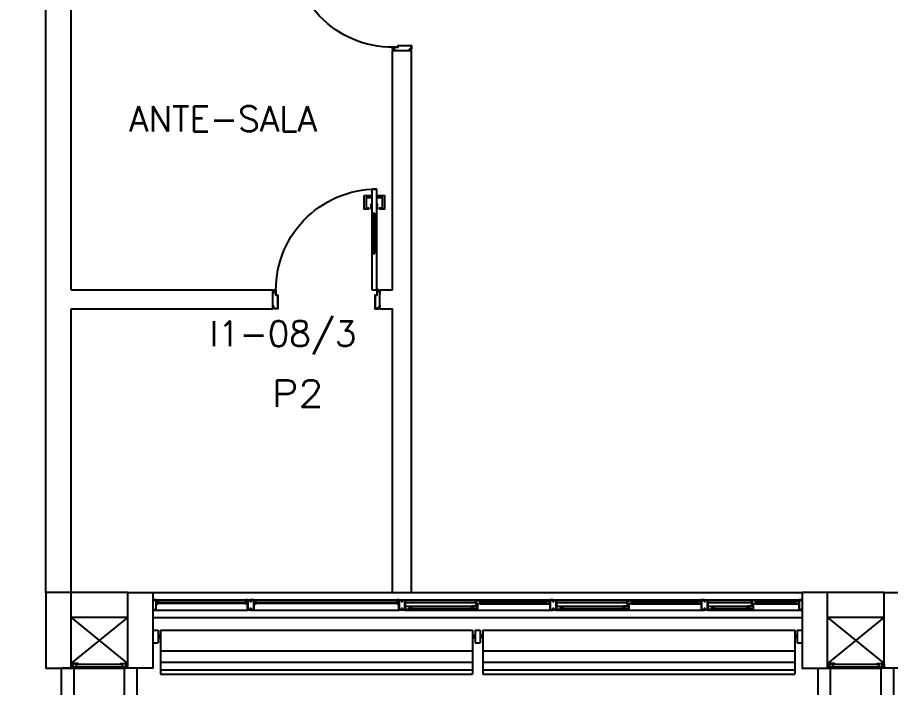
# Model space of a CAD drawing. Header units: millimetres. Extents: x 1887 to 2405, y 1100 to 1335.
# Drawn here: x 2021.33 to 2028.26, y 1254.84 to 1260.16 of the extents above; entities that cross this region are included whole.
import ezdxf

# ---------------------------------------------------------------- set-up
doc = ezdxf.new("R2010")
doc.units = ezdxf.units.MM
doc.linetypes.add('HIDDEN', pattern=[0.375, 0.25, -0.125])
for name, color, linetype in [('AR-ALV', 2, 'Continuous'), ('AR-BRISES', 1, 'Continuous'), ('AR-COB VISTA 02', 2, 'Continuous'), ('AR-COB-V1', 2, 'Continuous'), ('AR-COB-V2', 2, 'Continuous'), ('AR-COB-V3', 2, 'Continuous'), ('AR-COB-V4', 2, 'Continuous'), ('AR-ESQ', 1, 'Continuous'), ('AR-ESTC', 3, 'Continuous'), ('AR-PEITORIL', 1, 'Continuous'), ('AR-PISO', 1, 'Continuous'), ('AR-PORTA', 1, 'Continuous'), ('AR-PROJ', 1, 'HIDDEN'), ('AR-SHAFT', 1, 'Continuous'), ('AR-TXTCONG', 2, 'Continuous'), ('BR-LINHAS', 1, 'Continuous'), ('BR-MONTANTE', 242, 'Continuous'), ('BR-PAINEL', 1, 'Continuous'), ('BR-SUPORTE', 1, 'Continuous'), ('DT-ESQ-BAGUETE-C', 2, 'Continuous'), ('DT-ESQ-BAGUETE-V', 1, 'Continuous'), ('DT-ESQ-CHAPA DOBRADA-V', 1, 'Continuous'), ('DT-ESQ-MARCO-V', 1, 'Continuous'), ('DT-ESQ-PERFIL CADEIRA-C', 2, 'Continuous'), ('DT-ESQ-PERFIL CADEIRA-V', 1, 'Continuous'), ('DT-ESQ-PERFIL U SIMPLES-C', 2, 'Continuous'), ('DT-ESQ-PERFIL U-C', 2, 'Continuous'), ('DT-ESQ-PERFIL U-V', 1, 'Continuous'), ('DT-ESQ-VENEZIANA-C', 2, 'Continuous'), ('DT-ESQ-VENEZIANA-V', 2, 'Continuous'), ('DT-ESQ-VIDRO-C', 2, 'Continuous'), ('ENDEREÇO', 2, 'Continuous'), ('insercao', 4, 'Continuous'), ('maçaneta', 1, 'Continuous'), ('mov', 1, 'Continuous'), ('PM-PERFIL U-C', 2, 'Continuous'), ('PM-VIDRO', 1, 'Continuous'), ('pm1', 2, 'Continuous'), ('pm2', 2, 'Continuous'), ('TEXTO', 2, 'Continuous')]:
    doc.layers.add(name, color=color, linetype=linetype)
doc.styles.add('S16', font='simplex.shx', dxfattribs={"width": 1.1, "height": 0.16})
doc.styles.add('UNB-100', font='simplex.shx', dxfattribs={"height": 0.2})
doc.styles.add('UNB1-100', font='simplex.shx', dxfattribs={"height": 0.2})

# ---------------------------------------------------------------- blocks, each defined once
blk = doc.blocks.new('DT-GS-COBERTURA1')
at = {"layer": 'AR-COB VISTA 02', "color": 2}
for p, q in [((-109.1893, -4.1987), (-109.1893, -3.5596)), ((-108.9893, -4.1987), (-108.9893, -3.5596)), ((-108.7893, -4.1987), (-108.7893, -3.5596)), ((-108.5893, -4.1987), (-108.5893, -3.5596)), ((-108.3893, -4.1987), (-108.3893, -3.5596)), ((-108.1893, -4.1987), (-108.1893, -3.5596)), ((-107.9893, -4.1987), (-107.9893, -3.5596)), ((-107.7893, -4.1987), (-107.7893, -3.5596)), ((-107.5893, -4.1987), (-107.5893, -3.5596)), ((-107.3893, -4.1987), (-107.3893, -3.5596)), ((-107.1893, -4.1987), (-107.1893, -3.5596)), ((-106.9893, -4.1987), (-106.9893, -3.5596)), ((-106.7893, -4.1987), (-106.7893, -3.5596)), ((-106.5893, -4.1987), (-106.5893, -3.5596)), ((-106.3893, -4.1987), (-106.3893, -3.5596)), ((-106.1893, -4.1987), (-106.1893, -3.5596)), ((-106.1893, -4.1987), (-106.1893, -3.5596)), ((-105.9893, -4.1987), (-105.9893, -3.5596)), ((-105.7893, -4.1987), (-105.7893, -3.5596)), ((-105.5893, -4.1987), (-105.5893, -3.5596)), ((-105.3893, -4.1987), (-105.3893, -3.5596)), ((-105.1893, -4.1987), (-105.1893, -3.5596)), ((-104.9893, -4.1987), (-104.9893, -3.5596)), ((-104.7893, -4.1987), (-104.7893, -3.5596)), ((-104.5893, -4.1987), (-104.5893, -3.5596)), ((-104.3893, -4.1987), (-104.3893, -3.5596)), ((-104.1893, -4.1987), (-104.1893, -3.5596)), ((-103.9893, -4.1987), (-103.9893, -3.5596)), ((-103.7893, -4.1987), (-103.7893, -3.5596)), ((-103.5893, -4.1987), (-103.5893, -3.5596)), ((-103.3893, -4.1987), (-103.3893, -3.5596)), ((-103.1893, -4.1987), (-103.1893, -3.5596)), ((-102.9893, -4.1987), (-102.9893, -3.5596)), ((-102.7893, -4.1987), (-102.7893, -3.5596)), ((-102.5893, -4.1987), (-102.5893, -3.5596)), ((-102.3893, -4.1987), (-102.3893, -3.5596)), ((-102.1893, -4.1987), (-102.1893, -3.5596)), ((-109.1893, -6.7551), (-109.1893, -7.3942)), ((-108.9893, -6.7551), (-108.9893, -7.3942)), ((-108.7893, -6.7551), (-108.7893, -7.3942)), ((-108.5893, -6.7551), (-108.5893, -7.3942)), ((-108.3893, -6.7551), (-108.3893, -7.3942)), ((-108.1893, -6.7551), (-108.1893, -7.3942)), ((-107.9893, -6.7551), (-107.9893, -7.3942)), ((-107.7893, -6.7551), (-107.7893, -7.3942)), ((-107.5893, -6.7551), (-107.5893, -7.3942)), ((-107.3893, -6.7551), (-107.3893, -7.3942)), ((-107.1893, -6.7551), (-107.1893, -7.3942)), ((-106.9893, -6.7551), (-106.9893, -7.3942)), ((-106.7893, -6.7551), (-106.7893, -7.3942)), ((-106.5893, -6.7551), (-106.5893, -7.3942)), ((-106.3893, -6.7551), (-106.3893, -7.3942)), ((-106.1893, -6.7551), (-106.1893, -7.3942)), ((-106.1893, -6.7551), (-106.1893, -7.3942)), ((-105.9893, -6.7551), (-105.9893, -7.3942)), ((-105.7893, -6.7551), (-105.7893, -7.3942)), ((-105.5893, -6.7551), (-105.5893, -7.3942)), ((-105.3893, -6.7551), (-105.3893, -7.3942)), ((-105.1893, -6.7551), (-105.1893, -7.3942)), ((-104.9893, -6.7551), (-104.9893, -7.3942)), ((-104.7893, -6.7551), (-104.7893, -7.3942)), ((-104.5893, -6.7551), (-104.5893, -7.3942)), ((-104.3893, -6.7551), (-104.3893, -7.3942)), ((-104.1893, -6.7551), (-104.1893, -7.3942)), ((-103.9893, -6.7551), (-103.9893, -7.3942)), ((-103.7893, -6.7551), (-103.7893, -7.3942)), ((-103.5893, -6.7551), (-103.5893, -7.3942)), ((-103.3893, -6.7551), (-103.3893, -7.3942)), ((-103.1893, -6.7551), (-103.1893, -7.3942)), ((-102.9893, -6.7551), (-102.9893, -7.3942)), ((-102.7893, -6.7551), (-102.7893, -7.3942)), ((-102.5893, -6.7551), (-102.5893, -7.3942)), ((-102.3893, -6.7551), (-102.3893, -7.3942)), ((-102.1893, -6.7551), (-102.1893, -7.3942))]:
    blk.add_line(p, q, dxfattribs=at)
at = {"layer": 'AR-COB VISTA 02'}
for p, q in [((-106.1893, -4.1987), (-106.1893, -4.8378)), ((-106.1893, -6.7551), (-106.1893, -6.116))]:
    blk.add_line(p, q, dxfattribs=at)
at = {"layer": 'AR-COB-V1'}
for p, q in [((-109.425, -3.5596), (-102.125, -3.5596)), ((-109.425, -7.3942), (-102.125, -7.3942))]:
    blk.add_line(p, q, dxfattribs=at)
at = {"layer": 'AR-COB-V2'}
for p, q in [((-109.425, -7.3942), (-109.425, -3.5596)), ((-102.125, -7.3942), (-102.125, -3.5596))]:
    blk.add_line(p, q, dxfattribs=at)
at = {"layer": 'AR-COB-V3'}
for p, q in [((-109.1893, -4.1987), (-109.1893, -4.8378)), ((-108.9893, -4.1987), (-108.9893, -4.8378)), ((-108.7893, -4.1987), (-108.7893, -4.8378)), ((-108.5893, -4.1987), (-108.5893, -4.8378)), ((-108.3893, -4.1987), (-108.3893, -4.8378)), ((-108.1893, -4.1987), (-108.1893, -4.8378)), ((-107.9893, -4.1987), (-107.9893, -4.8378)), ((-107.7893, -4.1987), (-107.7893, -4.8378)), ((-107.5893, -4.1987), (-107.5893, -4.8378)), ((-107.3893, -4.1987), (-107.3893, -4.8378)), ((-107.1893, -4.1987), (-107.1893, -4.8378)), ((-106.9893, -4.1987), (-106.9893, -4.8378)), ((-106.7893, -4.1987), (-106.7893, -4.8378)), ((-106.5893, -4.1987), (-106.5893, -4.8378)), ((-106.3893, -4.1987), (-106.3893, -4.8378)), ((-106.1893, -4.1987), (-106.1893, -4.8378)), ((-105.9893, -4.1987), (-105.9893, -4.8378)), ((-105.7893, -4.1987), (-105.7893, -4.8378)), ((-105.5893, -4.1987), (-105.5893, -4.8378)), ((-105.3893, -4.1987), (-105.3893, -4.8378)), ((-105.1893, -4.1987), (-105.1893, -4.8378)), ((-104.9893, -4.1987), (-104.9893, -4.8378)), ((-104.7893, -4.1987), (-104.7893, -4.8378)), ((-104.5893, -4.1987), (-104.5893, -4.8378)), ((-104.3893, -4.1987), (-104.3893, -4.8378)), ((-104.1893, -4.1987), (-104.1893, -4.8378)), ((-103.9893, -4.1987), (-103.9893, -4.8378)), ((-103.7893, -4.1987), (-103.7893, -4.8378)), ((-103.5893, -4.1987), (-103.5893, -4.8378)), ((-103.3893, -4.1987), (-103.3893, -4.8378)), ((-103.1893, -4.1987), (-103.1893, -4.8378)), ((-102.9893, -4.1987), (-102.9893, -4.8378)), ((-102.7893, -4.1987), (-102.7893, -4.8378)), ((-102.5893, -4.1987), (-102.5893, -4.8378)), ((-102.3893, -4.1987), (-102.3893, -4.8378)), ((-102.1893, -4.1987), (-102.1893, -4.8378)), ((-109.1893, -6.7551), (-109.1893, -6.116)), ((-108.9893, -6.7551), (-108.9893, -6.116)), ((-108.7893, -6.7551), (-108.7893, -6.116)), ((-108.5893, -6.7551), (-108.5893, -6.116)), ((-108.3893, -6.7551), (-108.3893, -6.116)), ((-108.1893, -6.7551), (-108.1893, -6.116)), ((-107.9893, -6.7551), (-107.9893, -6.116)), ((-107.7893, -6.7551), (-107.7893, -6.116)), ((-107.5893, -6.7551), (-107.5893, -6.116)), ((-107.3893, -6.7551), (-107.3893, -6.116)), ((-107.1893, -6.7551), (-107.1893, -6.116)), ((-106.9893, -6.7551), (-106.9893, -6.116)), ((-106.7893, -6.7551), (-106.7893, -6.116)), ((-106.5893, -6.7551), (-106.5893, -6.116)), ((-106.3893, -6.7551), (-106.3893, -6.116)), ((-106.1893, -6.7551), (-106.1893, -6.116)), ((-105.9893, -6.7551), (-105.9893, -6.116)), ((-105.7893, -6.7551), (-105.7893, -6.116)), ((-105.5893, -6.7551), (-105.5893, -6.116)), ((-105.3893, -6.7551), (-105.3893, -6.116)), ((-105.1893, -6.7551), (-105.1893, -6.116)), ((-104.9893, -6.7551), (-104.9893, -6.116)), ((-104.7893, -6.7551), (-104.7893, -6.116)), ((-104.5893, -6.7551), (-104.5893, -6.116)), ((-104.3893, -6.7551), (-104.3893, -6.116)), ((-104.1893, -6.7551), (-104.1893, -6.116)), ((-103.9893, -6.7551), (-103.9893, -6.116)), ((-103.7893, -6.7551), (-103.7893, -6.116)), ((-103.5893, -6.7551), (-103.5893, -6.116)), ((-103.3893, -6.7551), (-103.3893, -6.116)), ((-103.1893, -6.7551), (-103.1893, -6.116)), ((-102.9893, -6.7551), (-102.9893, -6.116)), ((-102.7893, -6.7551), (-102.7893, -6.116)), ((-102.5893, -6.7551), (-102.5893, -6.116)), ((-102.3893, -6.7551), (-102.3893, -6.116)), ((-102.1893, -6.7551), (-102.1893, -6.116))]:
    blk.add_line(p, q, dxfattribs=at)
at = {"layer": 'AR-COB-V4'}
for p, q in [((-109.1893, -5.4769), (-109.1893, -4.8378)), ((-108.9893, -5.4769), (-108.9893, -4.8378)), ((-108.7893, -5.4769), (-108.7893, -4.8378)), ((-108.5893, -5.4769), (-108.5893, -4.8378)), ((-108.3893, -5.4769), (-108.3893, -4.8378)), ((-108.1893, -5.4769), (-108.1893, -4.8378)), ((-107.9893, -5.4769), (-107.9893, -4.8378)), ((-107.7893, -5.4769), (-107.7893, -4.8378)), ((-107.5893, -5.4769), (-107.5893, -4.8378)), ((-107.3893, -5.4769), (-107.3893, -4.8378)), ((-107.1893, -5.4769), (-107.1893, -4.8378)), ((-106.9893, -5.4769), (-106.9893, -4.8378)), ((-106.7893, -5.4769), (-106.7893, -4.8378)), ((-106.5893, -5.4769), (-106.5893, -4.8378)), ((-106.3893, -5.4769), (-106.3893, -4.8378)), ((-106.1893, -5.4769), (-106.1893, -4.8378)), ((-106.1893, -5.4769), (-106.1893, -4.8378)), ((-105.9893, -5.4769), (-105.9893, -4.8378)), ((-105.7893, -5.4769), (-105.7893, -4.8378)), ((-105.5893, -5.4769), (-105.5893, -4.8378)), ((-105.3893, -5.4769), (-105.3893, -4.8378)), ((-105.1893, -5.4769), (-105.1893, -4.8378)), ((-104.9893, -5.4769), (-104.9893, -4.8378)), ((-104.7893, -5.4769), (-104.7893, -4.8378)), ((-104.5893, -5.4769), (-104.5893, -4.8378)), ((-104.3893, -5.4769), (-104.3893, -4.8378)), ((-104.1893, -5.4769), (-104.1893, -4.8378)), ((-103.9893, -5.4769), (-103.9893, -4.8378)), ((-103.7893, -5.4769), (-103.7893, -4.8378)), ((-103.5893, -5.4769), (-103.5893, -4.8378)), ((-103.3893, -5.4769), (-103.3893, -4.8378)), ((-103.1893, -5.4769), (-103.1893, -4.8378)), ((-102.9893, -5.4769), (-102.9893, -4.8378)), ((-102.7893, -5.4769), (-102.7893, -4.8378)), ((-102.5893, -5.4769), (-102.5893, -4.8378)), ((-102.3893, -5.4769), (-102.3893, -4.8378)), ((-102.1893, -5.4769), (-102.1893, -4.8378)), ((-109.1893, -5.4769), (-109.1893, -6.116)), ((-108.9893, -5.4769), (-108.9893, -6.116)), ((-108.7893, -5.4769), (-108.7893, -6.116)), ((-108.5893, -5.4769), (-108.5893, -6.116)), ((-108.3893, -5.4769), (-108.3893, -6.116)), ((-108.1893, -5.4769), (-108.1893, -6.116)), ((-107.9893, -5.4769), (-107.9893, -6.116)), ((-107.7893, -5.4769), (-107.7893, -6.116)), ((-107.5893, -5.4769), (-107.5893, -6.116)), ((-107.3893, -5.4769), (-107.3893, -6.116)), ((-107.1893, -5.4769), (-107.1893, -6.116)), ((-106.9893, -5.4769), (-106.9893, -6.116)), ((-106.7893, -5.4769), (-106.7893, -6.116)), ((-106.5893, -5.4769), (-106.5893, -6.116)), ((-106.3893, -5.4769), (-106.3893, -6.116)), ((-106.1893, -5.4769), (-106.1893, -6.116)), ((-106.1893, -5.4769), (-106.1893, -6.116)), ((-105.9893, -5.4769), (-105.9893, -6.116)), ((-105.7893, -5.4769), (-105.7893, -6.116)), ((-105.5893, -5.4769), (-105.5893, -6.116)), ((-105.3893, -5.4769), (-105.3893, -6.116)), ((-105.1893, -5.4769), (-105.1893, -6.116)), ((-104.9893, -5.4769), (-104.9893, -6.116)), ((-104.7893, -5.4769), (-104.7893, -6.116)), ((-104.5893, -5.4769), (-104.5893, -6.116)), ((-104.3893, -5.4769), (-104.3893, -6.116)), ((-104.1893, -5.4769), (-104.1893, -6.116)), ((-103.9893, -5.4769), (-103.9893, -6.116)), ((-103.7893, -5.4769), (-103.7893, -6.116)), ((-103.5893, -5.4769), (-103.5893, -6.116)), ((-103.3893, -5.4769), (-103.3893, -6.116)), ((-103.1893, -5.4769), (-103.1893, -6.116)), ((-102.9893, -5.4769), (-102.9893, -6.116)), ((-102.7893, -5.4769), (-102.7893, -6.116)), ((-102.5893, -5.4769), (-102.5893, -6.116)), ((-102.3893, -5.4769), (-102.3893, -6.116)), ((-102.1893, -5.4769), (-102.1893, -6.116))]:
    blk.add_line(p, q, dxfattribs=at)
at = {"layer": 'AR-PISO', "linetype": 'Continuous'}
for p, q in [((-109.075, -3.3688), (-109.075, 0)), ((-108.475, 0), (-109.075, 0)), ((-108.975, -3.3688), (-108.975, 0)), ((-108.575, -3.3688), (-108.575, 0)), ((-108.475, -3.3688), (-108.475, 0)), ((-103.075, -3.3688), (-103.075, 0)), ((-102.975, -3.3688), (-102.975, 0)), ((-102.575, -3.3688), (-102.575, 0)), ((-102.475, -3.3688), (-102.475, 0)), ((-108.975, -0.2596), (-108.575, -0.2596)), ((-108.975, -0.3096), (-108.575, -0.3096)), ((-108.975, -0.3596), (-108.575, -0.3596)), ((-108.975, -0.4096), (-108.575, -0.4096)), ((-108.975, -0.4596), (-108.575, -0.4596)), ((-108.975, -0.5096), (-108.575, -0.5096)), ((-108.975, -0.5596), (-108.575, -0.5596)), ((-108.975, -0.6096), (-108.575, -0.6096)), ((-108.975, -0.6596), (-108.575, -0.6596)), ((-102.975, -0.6596), (-102.575, -0.6596)), ((-108.975, -0.7096), (-108.575, -0.7096)), ((-108.975, -0.7596), (-108.575, -0.7596)), ((-102.975, -0.7096), (-102.575, -0.7096)), ((-102.975, -0.7596), (-102.575, -0.7596)), ((-108.975, -0.8096), (-108.575, -0.8096)), ((-102.975, -0.8096), (-102.575, -0.8096)), ((-108.975, -0.8596), (-108.575, -0.8596)), ((-102.975, -0.8596), (-102.575, -0.8596)), ((-108.975, -0.9096), (-108.575, -0.9096)), ((-108.975, -0.9596), (-108.575, -0.9596)), ((-102.975, -0.9096), (-102.575, -0.9096)), ((-102.975, -0.9596), (-102.575, -0.9596)), ((-108.975, -1.0096), (-108.575, -1.0096)), ((-102.975, -1.0096), (-102.575, -1.0096)), ((-108.975, -1.0596), (-108.575, -1.0596)), ((-102.975, -1.0596), (-102.575, -1.0596)), ((-108.975, -1.1096), (-108.575, -1.1096)), ((-108.975, -1.1596), (-108.575, -1.1596)), ((-102.975, -1.1096), (-102.575, -1.1096)), ((-102.975, -1.1596), (-102.575, -1.1596)), ((-108.975, -1.2096), (-108.575, -1.2096)), ((-102.975, -1.2096), (-102.575, -1.2096)), ((-108.975, -1.2596), (-108.575, -1.2596)), ((-108.975, -1.3096), (-108.575, -1.3096)), ((-102.975, -1.2596), (-102.575, -1.2596)), ((-102.975, -1.3096), (-102.575, -1.3096)), ((-108.975, -1.3596), (-108.575, -1.3596)), ((-102.975, -1.3596), (-102.575, -1.3596)), ((-108.975, -1.4096), (-108.575, -1.4096)), ((-102.975, -1.4096), (-102.575, -1.4096)), ((-108.975, -1.4596), (-108.575, -1.4596)), ((-108.975, -1.5096), (-108.575, -1.5096)), ((-102.975, -1.4596), (-102.575, -1.4596)), ((-102.975, -1.5096), (-102.575, -1.5096)), ((-108.975, -1.5596), (-108.575, -1.5596)), ((-102.975, -1.5596), (-102.575, -1.5596)), ((-108.975, -1.6096), (-108.575, -1.6096)), ((-108.975, -1.6596), (-108.575, -1.6596)), ((-102.975, -1.6096), (-102.575, -1.6096)), ((-102.975, -1.6596), (-102.575, -1.6596)), ((-108.975, -1.7096), (-108.575, -1.7096)), ((-102.975, -1.7096), (-102.575, -1.7096)), ((-108.975, -1.7596), (-108.575, -1.7596)), ((-102.975, -1.7596), (-102.575, -1.7596)), ((-108.975, -1.8096), (-108.575, -1.8096)), ((-108.975, -1.8596), (-108.575, -1.8596)), ((-102.975, -1.8096), (-102.575, -1.8096)), ((-102.975, -1.8596), (-102.575, -1.8596)), ((-108.975, -1.9096), (-108.575, -1.9096)), ((-102.975, -1.9096), (-102.575, -1.9096)), ((-108.975, -1.9596), (-108.575, -1.9596)), ((-102.975, -1.9596), (-102.575, -1.9596)), ((-108.975, -2.0096), (-108.575, -2.0096)), ((-108.975, -2.0596), (-108.575, -2.0596)), ((-102.975, -2.0096), (-102.575, -2.0096)), ((-102.975, -2.0596), (-102.575, -2.0596)), ((-108.975, -2.1096), (-108.575, -2.1096)), ((-102.975, -2.1096), (-102.575, -2.1096)), ((-108.975, -2.1596), (-108.575, -2.1596)), ((-108.975, -2.2096), (-108.575, -2.2096)), ((-102.975, -2.1596), (-102.575, -2.1596)), ((-102.975, -2.2096), (-102.575, -2.2096)), ((-108.975, -2.2596), (-108.575, -2.2596)), ((-102.975, -2.2596), (-102.575, -2.2596)), ((-108.975, -2.3096), (-108.575, -2.3096)), ((-102.975, -2.3096), (-102.575, -2.3096)), ((-108.975, -2.3596), (-108.575, -2.3596)), ((-108.975, -2.4096), (-108.575, -2.4096)), ((-102.975, -2.3596), (-102.575, -2.3596)), ((-102.975, -2.4096), (-102.575, -2.4096)), ((-108.975, -2.4596), (-108.575, -2.4596)), ((-102.975, -2.4596), (-102.575, -2.4596)), ((-108.975, -2.5096), (-108.575, -2.5096)), ((-108.975, -2.5596), (-108.575, -2.5596)), ((-102.975, -2.5096), (-102.575, -2.5096)), ((-102.975, -2.5596), (-102.575, -2.5596)), ((-108.975, -2.6096), (-108.575, -2.6096)), ((-102.975, -2.6096), (-102.575, -2.6096)), ((-108.975, -2.6596), (-108.575, -2.6596)), ((-108.975, -2.6596), (-108.575, -2.6596)), ((-102.975, -2.6596), (-102.575, -2.6596)), ((-102.975, -2.6596), (-102.575, -2.6596)), ((-108.975, -2.7096), (-108.575, -2.7096)), ((-108.975, -2.7096), (-108.575, -2.7096)), ((-108.975, -2.7596), (-108.575, -2.7596)), ((-102.975, -2.7096), (-102.575, -2.7096)), ((-102.975, -2.7096), (-102.575, -2.7096)), ((-102.975, -2.7596), (-102.575, -2.7596)), ((-108.975, -2.8096), (-108.575, -2.8096)), ((-102.975, -2.8096), (-102.575, -2.8096)), ((-108.975, -2.8596), (-108.575, -2.8596)), ((-102.975, -2.8596), (-102.575, -2.8596)), ((-108.975, -2.9096), (-108.575, -2.9096)), ((-108.975, -2.9596), (-108.575, -2.9596)), ((-102.975, -2.9096), (-102.575, -2.9096)), ((-102.975, -2.9596), (-102.575, -2.9596)), ((-108.975, -3.0096), (-108.575, -3.0096)), ((-102.975, -3.0096), (-102.575, -3.0096)), ((-108.975, -3.0596), (-108.575, -3.0596)), ((-108.975, -3.1096), (-108.575, -3.1096)), ((-102.975, -3.0596), (-102.575, -3.0596)), ((-102.975, -3.1096), (-102.575, -3.1096)), ((-108.975, -3.1596), (-108.575, -3.1596)), ((-102.975, -3.1596), (-102.575, -3.1596)), ((-108.975, -3.2096), (-108.575, -3.2096)), ((-102.975, -3.2096), (-102.575, -3.2096)), ((-108.975, -3.2596), (-108.575, -3.2596)), ((-108.975, -3.3096), (-108.575, -3.3096)), ((-102.975, -3.2596), (-102.575, -3.2596)), ((-102.975, -3.3096), (-102.575, -3.3096)), ((-108.975, -3.3596), (-108.575, -3.3596)), ((-102.975, -3.3596), (-102.575, -3.3596))]:
    blk.add_line(p, q, dxfattribs=at)
at = {"layer": 'AR-PROJ'}
for p, q in [((-109.075, -3.3688), (-109.075, -3.5596)), ((-108.975, -3.3688), (-108.975, -3.5596)), ((-108.575, -3.3688), (-108.575, -3.5596)), ((-108.475, -3.3688), (-108.475, -3.5596)), ((-103.075, -3.3688), (-103.075, -3.5596)), ((-102.975, -3.3688), (-102.975, -3.5596)), ((-102.575, -3.3688), (-102.575, -3.5596)), ((-102.475, -3.3688), (-102.475, -3.5596))]:
    blk.add_line(p, q, dxfattribs=at)
blk = doc.blocks.new('EF14-P')
at = {"layer": 'DT-ESQ-BAGUETE-C', "ltscale": 0.1}
for points in [[(0.039, -0.075), (0.0255, -0.075), (0.0255, -0.0735), (0.039, -0.0735), (0.039, -0.0615), (0.0255, -0.0615), (0.0255, -0.06), (0.039, -0.06, -0.414214), (0.0405, -0.0615), (0.0405, -0.0735, -0.414214)], [(0.736, -0.075), (0.7495, -0.075), (0.7495, -0.0735), (0.736, -0.0735), (0.736, -0.0615), (0.7495, -0.0615), (0.7495, -0.06), (0.736, -0.06, 0.414214), (0.7345, -0.0615), (0.7345, -0.0735, 0.414214)], [(0.814, -0.075), (0.8005, -0.075), (0.8005, -0.0735), (0.814, -0.0735), (0.814, -0.0615), (0.8005, -0.0615), (0.8005, -0.06), (0.814, -0.06, -0.414214), (0.8155, -0.0615), (0.8155, -0.0735, -0.414214)], [(1.936, -0.075), (1.9495, -0.075), (1.9495, -0.0735), (1.936, -0.0735), (1.936, -0.0615), (1.9495, -0.0615), (1.9495, -0.06), (1.936, -0.06, 0.414214), (1.9345, -0.0615), (1.9345, -0.0735, 0.414214)], [(2.61, -0.08), (2.5965, -0.08), (2.5965, -0.0785), (2.6095, -0.0785, 0.414214), (2.61, -0.078), (2.61, -0.067, 0.414214), (2.6095, -0.0665), (2.5965, -0.0665), (2.5965, -0.065), (2.61, -0.065, -0.414214), (2.6115, -0.0665), (2.6115, -0.0785, -0.414214)], [(3.1015, -0.08), (3.115, -0.08), (3.115, -0.0785), (3.102, -0.0785, -0.414214), (3.1015, -0.078), (3.1015, -0.067, -0.414214), (3.102, -0.0665), (3.115, -0.0665), (3.115, -0.065), (3.1015, -0.065, 0.414214), (3.1, -0.0665), (3.1, -0.0785, 0.414214)], [(3.81, -0.08), (3.7965, -0.08), (3.7965, -0.0785), (3.8095, -0.0785, 0.414214), (3.81, -0.078), (3.81, -0.067, 0.414214), (3.8095, -0.0665), (3.7965, -0.0665), (3.7965, -0.065), (3.81, -0.065, -0.414214), (3.8115, -0.0665), (3.8115, -0.0785, -0.414214)], [(4.3015, -0.08), (4.315, -0.08), (4.315, -0.0785), (4.302, -0.0785, -0.414214), (4.3015, -0.078), (4.3015, -0.067, -0.414214), (4.302, -0.0665), (4.315, -0.0665), (4.315, -0.065), (4.3015, -0.065, 0.414214), (4.3, -0.0665), (4.3, -0.0785, 0.414214)], [(4.7975, -0.08), (4.784, -0.08), (4.784, -0.0785), (4.797, -0.0785, 0.414214), (4.7975, -0.078), (4.7975, -0.067, 0.414214), (4.797, -0.0665), (4.784, -0.0665), (4.784, -0.065), (4.7975, -0.065, -0.414214), (4.799, -0.0665), (4.799, -0.0785, -0.414214)], [(5.0765, -0.08), (5.09, -0.08), (5.09, -0.0785), (5.077, -0.0785, -0.414214), (5.0765, -0.078), (5.0765, -0.067, -0.414214), (5.077, -0.0665), (5.09, -0.0665), (5.09, -0.065), (5.0765, -0.065, 0.414214), (5.075, -0.0665), (5.075, -0.0785, 0.414214)], [(2.0485, -0.125), (2.035, -0.125), (2.035, -0.1235), (2.048, -0.1235, 0.414214), (2.0485, -0.123), (2.0485, -0.112, 0.414214), (2.048, -0.1115), (2.035, -0.1115), (2.035, -0.11), (2.0485, -0.11, -0.414214), (2.05, -0.1115), (2.05, -0.1235, -0.414214)], [(2.5265, -0.125), (2.54, -0.125), (2.54, -0.1235), (2.527, -0.1235, -0.414214), (2.5265, -0.123), (2.5265, -0.112, -0.414214), (2.527, -0.1115), (2.54, -0.1115), (2.54, -0.11), (2.5265, -0.11, 0.414214), (2.525, -0.1115), (2.525, -0.1235, 0.414214)], [(3.2485, -0.125), (3.235, -0.125), (3.235, -0.1235), (3.248, -0.1235, 0.414214), (3.2485, -0.123), (3.2485, -0.112, 0.414214), (3.248, -0.1115), (3.235, -0.1115), (3.235, -0.11), (3.2485, -0.11, -0.414214), (3.25, -0.1115), (3.25, -0.1235, -0.414214)], [(3.7265, -0.125), (3.74, -0.125), (3.74, -0.1235), (3.727, -0.1235, -0.414214), (3.7265, -0.123), (3.7265, -0.112, -0.414214), (3.727, -0.1115), (3.74, -0.1115), (3.74, -0.11), (3.7265, -0.11, 0.414214), (3.725, -0.1115), (3.725, -0.1235, 0.414214)], [(4.4485, -0.125), (4.435, -0.125), (4.435, -0.1235), (4.448, -0.1235, 0.414214), (4.4485, -0.123), (4.4485, -0.112, 0.414214), (4.448, -0.1115), (4.435, -0.1115), (4.435, -0.11), (4.4485, -0.11, -0.414214), (4.45, -0.1115), (4.45, -0.1235, -0.414214)], [(4.714, -0.125), (4.7275, -0.125), (4.7275, -0.1235), (4.7145, -0.1235, -0.414214), (4.714, -0.123), (4.714, -0.112, -0.414214), (4.7145, -0.1115), (4.7275, -0.1115), (4.7275, -0.11), (4.714, -0.11, 0.414214), (4.7125, -0.1115), (4.7125, -0.1235, 0.414214)]]:
    blk.add_lwpolyline(points, format="xyb", close=True, dxfattribs=at)
at = {"layer": 'DT-ESQ-BAGUETE-V', "ltscale": 0.1}
for p, q in [((2.61, -0.065), (3.1015, -0.065)), ((3.81, -0.065), (4.3015, -0.065)), ((4.7975, -0.065), (5.0765, -0.065)), ((2.0485, -0.11), (2.5265, -0.11)), ((3.2485, -0.11), (3.7265, -0.11)), ((4.4485, -0.11), (4.714, -0.11))]:
    blk.add_line(p, q, dxfattribs=at)
at = {"layer": 'DT-ESQ-CHAPA DOBRADA-V', "ltscale": 0.1}
for p, q in [((2, -0.077), (2.5615, -0.077)), ((2, -0.08), (2.5615, -0.08)), ((3.2, -0.077), (3.7615, -0.077)), ((3.2, -0.08), (3.7615, -0.08)), ((4.4, -0.077), (4.749, -0.077)), ((4.4, -0.08), (4.749, -0.08))]:
    blk.add_line(p, q, dxfattribs=at)
at = {"layer": 'DT-ESQ-MARCO-V', "ltscale": 0.1}
for p, q in [((0.0235, -0.06), (0.7515, -0.06)), ((0.7985, -0.06), (1.9515, -0.06)), ((0.0235, -0.14), (0.7515, -0.14)), ((0.7985, -0.14), (1.9515, -0.14))]:
    blk.add_line(p, q, dxfattribs=at)
at = {"layer": 'DT-ESQ-PERFIL CADEIRA-C', "ltscale": 0.1}
for p, q in [((2, -0.1335), (2.0485, -0.1335)), ((2.573, -0.1335), (2.5265, -0.1335)), ((2.5635, -0.0885), (2.61, -0.0885)), ((3.15, -0.0885), (3.1015, -0.0885)), ((3.2, -0.1335), (3.2485, -0.1335)), ((3.773, -0.1335), (3.7265, -0.1335)), ((3.7635, -0.0885), (3.81, -0.0885)), ((4.35, -0.0885), (4.3015, -0.0885)), ((4.4, -0.1335), (4.4485, -0.1335)), ((4.7605, -0.1335), (4.714, -0.1335)), ((4.751, -0.0885), (4.7975, -0.0885)), ((5.125, -0.0885), (5.0765, -0.0885))]:
    blk.add_line(p, q, dxfattribs=at)
for points in [[(2.61, -0.087, -1), (2.61, -0.09), (2.5635, -0.09, -0.414214), (2.5615, -0.088), (2.5615, -0.067, -0.414214), (2.5635, -0.065), (2.595, -0.065, -0.414214), (2.5965, -0.0665), (2.5965, -0.087)], [(2.5965, -0.0885, -0.198913), (2.5954, -0.0881, -0.198913), (2.595, -0.087), (2.595, -0.067, 0.414214), (2.5945, -0.0665), (2.5635, -0.0665, 0.414214), (2.563, -0.067), (2.563, -0.088, 0.414214), (2.5635, -0.0885)], [(3.1015, -0.09), (3.15, -0.09), (3.15, -0.0885), (3.115, -0.0885, 0.198912), (3.1161, -0.0881, 0.198913), (3.1165, -0.087), (3.1165, -0.067, -0.414214), (3.117, -0.0665), (3.15, -0.0665), (3.15, -0.065), (3.1165, -0.065, 0.414214), (3.115, -0.0665), (3.115, -0.0785), (3.115, -0.08), (3.115, -0.087), (3.1015, -0.087, 1)], [(3.81, -0.087, -1), (3.81, -0.09), (3.7635, -0.09, -0.414214), (3.7615, -0.088), (3.7615, -0.067, -0.414214), (3.7635, -0.065), (3.795, -0.065, -0.414214), (3.7965, -0.0665), (3.7965, -0.087)], [(3.7965, -0.0885, -0.198913), (3.7954, -0.0881, -0.198913), (3.795, -0.087), (3.795, -0.067, 0.414214), (3.7945, -0.0665), (3.7635, -0.0665, 0.414214), (3.763, -0.067), (3.763, -0.088, 0.414214), (3.7635, -0.0885)], [(4.3015, -0.09), (4.35, -0.09), (4.35, -0.0885), (4.315, -0.0885, 0.198912), (4.3161, -0.0881, 0.198913), (4.3165, -0.087), (4.3165, -0.067, -0.414214), (4.317, -0.0665), (4.35, -0.0665), (4.35, -0.065), (4.3165, -0.065, 0.414214), (4.315, -0.0665), (4.315, -0.0785), (4.315, -0.08), (4.315, -0.087), (4.3015, -0.087, 1)], [(4.7975, -0.087, -1), (4.7975, -0.09), (4.751, -0.09, -0.414214), (4.749, -0.088), (4.749, -0.067, -0.414214), (4.751, -0.065), (4.7825, -0.065, -0.414214), (4.784, -0.0665), (4.784, -0.087)], [(4.784, -0.0885, -0.198913), (4.7829, -0.0881, -0.198913), (4.7825, -0.087), (4.7825, -0.067, 0.414214), (4.782, -0.0665), (4.751, -0.0665, 0.414214), (4.7505, -0.067), (4.7505, -0.088, 0.414214), (4.751, -0.0885)], [(5.0765, -0.09), (5.125, -0.09), (5.125, -0.0885), (5.09, -0.0885, 0.198912), (5.0911, -0.0881, 0.198913), (5.0915, -0.087), (5.0915, -0.067, -0.414214), (5.092, -0.0665), (5.125, -0.0665), (5.125, -0.065), (5.0915, -0.065, 0.414214), (5.09, -0.0665), (5.09, -0.0785), (5.09, -0.08), (5.09, -0.087), (5.0765, -0.087, 1)], [(2.0485, -0.135), (2, -0.135), (2, -0.1335), (2.035, -0.1335, -0.198912), (2.0339, -0.1331, -0.198913), (2.0335, -0.132), (2.0335, -0.112, 0.414214), (2.033, -0.1115), (2, -0.1115), (2, -0.11), (2.0335, -0.11, -0.414214), (2.035, -0.1115), (2.035, -0.1235), (2.035, -0.125), (2.035, -0.132), (2.0485, -0.132, -1)], [(2.5265, -0.132, 1), (2.5265, -0.135), (2.573, -0.135, 0.414214), (2.575, -0.133), (2.575, -0.112, 0.414214), (2.573, -0.11), (2.5415, -0.11, 0.414214), (2.54, -0.1115), (2.54, -0.132)], [(2.54, -0.1335, 0.198913), (2.5411, -0.1331, 0.198913), (2.5415, -0.132), (2.5415, -0.112, -0.414214), (2.542, -0.1115), (2.573, -0.1115, -0.414214), (2.5735, -0.112), (2.5735, -0.133, -0.414214), (2.573, -0.1335)], [(3.2485, -0.135), (3.2, -0.135), (3.2, -0.1335), (3.235, -0.1335, -0.198912), (3.2339, -0.1331, -0.198913), (3.2335, -0.132), (3.2335, -0.112, 0.414214), (3.233, -0.1115), (3.2, -0.1115), (3.2, -0.11), (3.2335, -0.11, -0.414214), (3.235, -0.1115), (3.235, -0.1235), (3.235, -0.125), (3.235, -0.132), (3.2485, -0.132, -1)], [(3.7265, -0.132, 1), (3.7265, -0.135), (3.773, -0.135, 0.414214), (3.775, -0.133), (3.775, -0.112, 0.414214), (3.773, -0.11), (3.7415, -0.11, 0.414214), (3.74, -0.1115), (3.74, -0.132)], [(3.74, -0.1335, 0.198913), (3.7411, -0.1331, 0.198913), (3.7415, -0.132), (3.7415, -0.112, -0.414214), (3.742, -0.1115), (3.773, -0.1115, -0.414214), (3.7735, -0.112), (3.7735, -0.133, -0.414214), (3.773, -0.1335)], [(4.4485, -0.135), (4.4, -0.135), (4.4, -0.1335), (4.435, -0.1335, -0.198912), (4.4339, -0.1331, -0.198913), (4.4335, -0.132), (4.4335, -0.112, 0.414214), (4.433, -0.1115), (4.4, -0.1115), (4.4, -0.11), (4.4335, -0.11, -0.414214), (4.435, -0.1115), (4.435, -0.1235), (4.435, -0.125), (4.435, -0.132), (4.4485, -0.132, -1)], [(4.714, -0.132, 1), (4.714, -0.135), (4.7605, -0.135, 0.414214), (4.7625, -0.133), (4.7625, -0.112, 0.414214), (4.7605, -0.11), (4.729, -0.11, 0.414214), (4.7275, -0.1115), (4.7275, -0.132)], [(4.7275, -0.1335, 0.198913), (4.7286, -0.1331, 0.198913), (4.729, -0.132), (4.729, -0.112, -0.414214), (4.7295, -0.1115), (4.7605, -0.1115, -0.414214), (4.761, -0.112), (4.761, -0.133, -0.414214), (4.7605, -0.1335)]]:
    blk.add_lwpolyline(points, format="xyb", close=True, dxfattribs=at)
at = {"layer": 'DT-ESQ-PERFIL CADEIRA-V', "ltscale": 0.1}
for p, q in [((2.0485, -0.135), (2.5265, -0.135)), ((2.595, -0.09), (3.1015, -0.09)), ((3.2485, -0.135), (3.7265, -0.135)), ((3.795, -0.09), (4.3015, -0.09)), ((4.4485, -0.135), (4.714, -0.135)), ((4.7825, -0.09), (5.0765, -0.09))]:
    blk.add_line(p, q, dxfattribs=at)
at = {"layer": 'DT-ESQ-PERFIL U SIMPLES-C', "ltscale": 0.1}
for points in [[(2.5635, -0.102), (2.5715, -0.102), (2.5715, -0.1005), (2.5635, -0.1005, -0.414214), (2.563, -0.1), (2.563, -0.092, -0.414214), (2.5635, -0.0915), (2.5715, -0.0915), (2.5715, -0.09), (2.5635, -0.09, 0.414214), (2.5615, -0.092), (2.5615, -0.1, 0.414214)], [(2.573, -0.098), (2.565, -0.098), (2.565, -0.0995), (2.573, -0.0995, -0.414214), (2.5735, -0.1), (2.5735, -0.108, -0.414214), (2.573, -0.1085), (2.565, -0.1085), (2.565, -0.11), (2.573, -0.11, 0.414214), (2.575, -0.108), (2.575, -0.1, 0.414214)], [(3.7635, -0.102), (3.7715, -0.102), (3.7715, -0.1005), (3.7635, -0.1005, -0.414214), (3.763, -0.1), (3.763, -0.092, -0.414214), (3.7635, -0.0915), (3.7715, -0.0915), (3.7715, -0.09), (3.7635, -0.09, 0.414214), (3.7615, -0.092), (3.7615, -0.1, 0.414214)], [(3.773, -0.098), (3.765, -0.098), (3.765, -0.0995), (3.773, -0.0995, -0.414214), (3.7735, -0.1), (3.7735, -0.108, -0.414214), (3.773, -0.1085), (3.765, -0.1085), (3.765, -0.11), (3.773, -0.11, 0.414214), (3.775, -0.108), (3.775, -0.1, 0.414214)], [(4.751, -0.102), (4.759, -0.102), (4.759, -0.1005), (4.751, -0.1005, -0.414214), (4.7505, -0.1), (4.7505, -0.092, -0.414214), (4.751, -0.0915), (4.759, -0.0915), (4.759, -0.09), (4.751, -0.09, 0.414214), (4.749, -0.092), (4.749, -0.1, 0.414214)], [(4.7605, -0.098), (4.7525, -0.098), (4.7525, -0.0995), (4.7605, -0.0995, -0.414214), (4.761, -0.1), (4.761, -0.108, -0.414214), (4.7605, -0.1085), (4.7525, -0.1085), (4.7525, -0.11), (4.7605, -0.11, 0.414214), (4.7625, -0.108), (4.7625, -0.1, 0.414214)]]:
    blk.add_lwpolyline(points, format="xyb", close=True, dxfattribs=at)
at = {"layer": 'DT-ESQ-PERFIL U-C', "ltscale": 0.1}
for points in [[(0.025, -0.0905), (0.025, -0.0905, 0.414214), (0.0235, -0.092), (0.0235, -0.1385), (0.0015, -0.1385), (0.0015, -0.125), (0, -0.125), (0, -0.1385, 0.414214), (0.0015, -0.14), (0.0235, -0.14, 0.414214), (0.025, -0.1385), (0.025, -0.092), (0.0385, -0.092, 1), (0.0385, -0.089), (0.025, -0.089), (0.025, -0.0615, 0.414214), (0.0235, -0.06), (0.0015, -0.06, 0.414214), (0, -0.0615), (0, -0.075), (0.0015, -0.075), (0.0015, -0.0615), (0.0235, -0.0615), (0.0235, -0.089, 0.414214), (0.025, -0.0905), (0.0385, -0.0905)], [(0.75, -0.0905), (0.75, -0.0905, -0.414214), (0.7515, -0.092), (0.7515, -0.1385), (0.7735, -0.1385), (0.7735, -0.125), (0.775, -0.125), (0.775, -0.1385, -0.414214), (0.7735, -0.14), (0.7515, -0.14, -0.414214), (0.75, -0.1385), (0.75, -0.092), (0.7365, -0.092, -1), (0.7365, -0.089), (0.75, -0.089), (0.75, -0.0615, -0.414214), (0.7515, -0.06), (0.7735, -0.06, -0.414214), (0.775, -0.0615), (0.775, -0.075), (0.7735, -0.075), (0.7735, -0.0615), (0.7515, -0.0615), (0.7515, -0.089, -0.414214), (0.75, -0.0905), (0.7365, -0.0905)], [(0.8, -0.0905), (0.8, -0.0905, 0.414214), (0.7985, -0.092), (0.7985, -0.1385), (0.7765, -0.1385), (0.7765, -0.125), (0.775, -0.125), (0.775, -0.1385, 0.414214), (0.7765, -0.14), (0.7985, -0.14, 0.414214), (0.8, -0.1385), (0.8, -0.092), (0.8135, -0.092, 1), (0.8135, -0.089), (0.8, -0.089), (0.8, -0.0615, 0.414214), (0.7985, -0.06), (0.7765, -0.06, 0.414214), (0.775, -0.0615), (0.775, -0.075), (0.7765, -0.075), (0.7765, -0.0615), (0.7985, -0.0615), (0.7985, -0.089, 0.414214), (0.8, -0.0905), (0.8135, -0.0905)], [(1.95, -0.0905), (1.95, -0.0905, -0.414214), (1.9515, -0.092), (1.9515, -0.1385), (1.9735, -0.1385), (1.9735, -0.125), (1.975, -0.125), (1.975, -0.1385, -0.414214), (1.9735, -0.14), (1.9515, -0.14, -0.414214), (1.95, -0.1385), (1.95, -0.092), (1.9365, -0.092, -1), (1.9365, -0.089), (1.95, -0.089), (1.95, -0.0615, -0.414214), (1.9515, -0.06), (1.9735, -0.06, -0.414214), (1.975, -0.0615), (1.975, -0.075), (1.9735, -0.075), (1.9735, -0.0615), (1.9515, -0.0615), (1.9515, -0.089, -0.414214), (1.95, -0.0905), (1.9365, -0.0905)]]:
    blk.add_lwpolyline(points, format="xyb", dxfattribs=at)
for points in [[(1.975, -0.0615, -0.414214), (1.9765, -0.06), (1.9985, -0.06, -0.414214), (2, -0.0615), (2, -0.1385, -0.414214), (1.9985, -0.14), (1.9765, -0.14, -0.414214), (1.975, -0.1385), (1.975, -0.125), (1.9765, -0.125), (1.9765, -0.138, 0.414214), (1.977, -0.1385), (1.998, -0.1385, 0.414214), (1.9985, -0.138), (1.9985, -0.062, 0.414214), (1.998, -0.0615), (1.977, -0.0615, 0.414214), (1.9765, -0.062), (1.9765, -0.075), (1.975, -0.075)], [(3.175, -0.0615, 0.414214), (3.1735, -0.06), (3.1515, -0.06, 0.414214), (3.15, -0.0615), (3.15, -0.1385, 0.414214), (3.1515, -0.14), (3.1735, -0.14, 0.414214), (3.175, -0.1385), (3.175, -0.125), (3.1735, -0.125), (3.1735, -0.138, -0.414214), (3.173, -0.1385), (3.152, -0.1385, -0.414214), (3.1515, -0.138), (3.1515, -0.062, -0.414214), (3.152, -0.0615), (3.173, -0.0615, -0.414214), (3.1735, -0.062), (3.1735, -0.075), (3.175, -0.075)], [(3.175, -0.0615, -0.414214), (3.1765, -0.06), (3.1985, -0.06, -0.414214), (3.2, -0.0615), (3.2, -0.1385, -0.414214), (3.1985, -0.14), (3.1765, -0.14, -0.414214), (3.175, -0.1385), (3.175, -0.125), (3.1765, -0.125), (3.1765, -0.138, 0.414214), (3.177, -0.1385), (3.198, -0.1385, 0.414214), (3.1985, -0.138), (3.1985, -0.062, 0.414214), (3.198, -0.0615), (3.177, -0.0615, 0.414214), (3.1765, -0.062), (3.1765, -0.075), (3.175, -0.075)], [(4.375, -0.0615, 0.414214), (4.3735, -0.06), (4.3515, -0.06, 0.414214), (4.35, -0.0615), (4.35, -0.1385, 0.414214), (4.3515, -0.14), (4.3735, -0.14, 0.414214), (4.375, -0.1385), (4.375, -0.125), (4.3735, -0.125), (4.3735, -0.138, -0.414214), (4.373, -0.1385), (4.352, -0.1385, -0.414214), (4.3515, -0.138), (4.3515, -0.062, -0.414214), (4.352, -0.0615), (4.373, -0.0615, -0.414214), (4.3735, -0.062), (4.3735, -0.075), (4.375, -0.075)], [(4.375, -0.0615, -0.414214), (4.3765, -0.06), (4.3985, -0.06, -0.414214), (4.4, -0.0615), (4.4, -0.1385, -0.414214), (4.3985, -0.14), (4.3765, -0.14, -0.414214), (4.375, -0.1385), (4.375, -0.125), (4.3765, -0.125), (4.3765, -0.138, 0.414214), (4.377, -0.1385), (4.398, -0.1385, 0.414214), (4.3985, -0.138), (4.3985, -0.062, 0.414214), (4.398, -0.0615), (4.377, -0.0615, 0.414214), (4.3765, -0.062), (4.3765, -0.075), (4.375, -0.075)], [(5.15, -0.0615, 0.414214), (5.1485, -0.06), (5.1265, -0.06, 0.414214), (5.125, -0.0615), (5.125, -0.1385, 0.414214), (5.1265, -0.14), (5.1485, -0.14, 0.414214), (5.15, -0.1385), (5.15, -0.125), (5.1485, -0.125), (5.1485, -0.138, -0.414214), (5.148, -0.1385), (5.127, -0.1385, -0.414214), (5.1265, -0.138), (5.1265, -0.062, -0.414214), (5.127, -0.0615), (5.148, -0.0615, -0.414214), (5.1485, -0.062), (5.1485, -0.075), (5.15, -0.075)]]:
    blk.add_lwpolyline(points, format="xyb", close=True, dxfattribs=at)
at = {"layer": 'DT-ESQ-PERFIL U-V', "ltscale": 0.1}
for p, q in [((1.9985, -0.06), (3.1515, -0.06)), ((3.1985, -0.06), (4.3515, -0.06)), ((4.3985, -0.06), (5.1265, -0.06)), ((1.9985, -0.14), (3.1515, -0.14)), ((3.1985, -0.14), (4.3515, -0.14)), ((4.3985, -0.14), (5.1265, -0.14))]:
    blk.add_line(p, q, dxfattribs=at)
at = {"layer": 'DT-ESQ-VIDRO-C', "ltscale": 0.1}
for points in [[(0.027, -0.087), (0.027, -0.077), (0.748, -0.077), (0.748, -0.087)], [(0.802, -0.087), (0.802, -0.077), (1.948, -0.077), (1.948, -0.087)], [(2.038, -0.13), (2.038, -0.127), (2.537, -0.127), (2.537, -0.13)], [(3.1125, -0.085), (3.1125, -0.082), (2.599, -0.082), (2.599, -0.085)], [(3.238, -0.13), (3.238, -0.127), (3.737, -0.127), (3.737, -0.13)], [(4.3125, -0.085), (4.3125, -0.082), (3.799, -0.082), (3.799, -0.085)], [(4.438, -0.13), (4.438, -0.127), (4.7245, -0.127), (4.7245, -0.13)], [(5.0875, -0.085), (5.0875, -0.082), (4.7865, -0.082), (4.7865, -0.085)]]:
    blk.add_lwpolyline(points, close=True, dxfattribs=at)
blk = doc.blocks.new('BR-MODULO1')
at = {"layer": 'BR-LINHAS'}
for p, q in [((0.06, -0.2648), (2.535, -0.2648)), ((2.615, -0.2648), (5.09, -0.2648)), ((0.06, -0.3524), (2.535, -0.3524)), ((0.06, -0.4147), (2.535, -0.4147)), ((2.615, -0.3524), (5.09, -0.3524)), ((2.615, -0.4147), (5.09, -0.4147))]:
    blk.add_line(p, q, dxfattribs=at)
at = {"layer": 'BR-MONTANTE'}
for p, q in [((0, -0.1), (0, -0.2)), ((0, -0.1), (0.04, -0.1)), ((0.04, -0.1), (0.04, -0.2)), ((2.5547, -0.1), (2.5947, -0.1)), ((2.5547, -0.1), (2.5547, -0.2)), ((2.5947, -0.1), (2.5947, -0.2)), ((5.11, -0.1), (5.11, -0.2)), ((5.11, -0.1), (5.15, -0.1)), ((5.15, -0.1), (5.15, -0.2)), ((0, -0.2), (0.04, -0.2)), ((2.5547, -0.2), (2.5947, -0.2)), ((5.11, -0.2), (5.15, -0.2))]:
    blk.add_line(p, q, dxfattribs=at)
at = {"layer": 'BR-PAINEL'}
for p, q in [((0.06, -0.1), (2.535, -0.1)), ((0.06, -0.1), (0.06, -0.45)), ((2.535, -0.1), (2.535, -0.45)), ((2.615, -0.1), (2.615, -0.45)), ((2.615, -0.1), (5.09, -0.1)), ((5.09, -0.1), (5.09, -0.45)), ((0.06, -0.45), (2.535, -0.45)), ((2.615, -0.45), (5.09, -0.45))]:
    blk.add_line(p, q, dxfattribs=at)
at = {"layer": 'BR-SUPORTE'}
for p, q in [((0.04, -0.14), (0.06, -0.14)), ((0.04, -0.16), (0.06, -0.16)), ((0.05, -0.14), (0.05, -0.16)), ((2.5347, -0.14), (2.5547, -0.14)), ((2.5347, -0.16), (2.5547, -0.16)), ((2.5447, -0.14), (2.5447, -0.16)), ((2.6147, -0.14), (2.5947, -0.14)), ((2.6147, -0.16), (2.5947, -0.16)), ((2.6047, -0.14), (2.6047, -0.16)), ((5.09, -0.14), (5.11, -0.14)), ((5.09, -0.16), (5.11, -0.16)), ((5.1, -0.14), (5.1, -0.16))]:
    blk.add_line(p, q, dxfattribs=at)
blk = doc.blocks.new('EF01C-P')
at = {"layer": 'DT-ESQ-BAGUETE-C', "ltscale": 0.1}
for points in [[(0.0015, 0.035), (0.015, 0.035), (0.015, 0.0335), (0.0015, 0.0335), (0.0015, 0.005), (0.015, 0.005), (0.015, 0.0035), (0.0015, 0.0035, -0.414214), (0, 0.005), (0, 0.0335, -0.414214)], [(0.4485, 0.035), (0.435, 0.035), (0.435, 0.0335), (0.4485, 0.0335), (0.4485, 0.005), (0.435, 0.005), (0.435, 0.0035), (0.4485, 0.0035, 0.414214), (0.45, 0.005), (0.45, 0.0335, 0.414214)]]:
    blk.add_lwpolyline(points, format="xyb", close=True, dxfattribs=at)
at = {"layer": 'DT-ESQ-PERFIL CADEIRA-C', "ltscale": 0.1}
for points in [[(0.01, 0.0015), (0.01, 0.003), (0.0015, 0.003, 1), (0.0015, 0), (0.015, 0, 0.414214), (0.0165, 0.0015), (0.0165, 0.0335), (0.043, 0.0335)], [(0.043, 0.0065), (0.018, 0.0065), (0.018, 0.0165), (0.0165, 0.0165), (0.0165, 0.0065, 0.414214), (0.018, 0.005), (0.043, 0.005), (0.0565, 0.005, 1), (0.0565, 0.008), (0.043, 0.008), (0.043, 0.02), (0.043, 0.032), (0.0565, 0.032, 1), (0.0565, 0.035), (0.043, 0.035), (0.0165, 0.035, 0.414214), (0.015, 0.0335), (0.015, 0.0015), (0.0015, 0.0015)], [(0.0415, 0.02), (0.0415, 0.032, -0.414214), (0.043, 0.0335), (0.0565, 0.0335)], [(0.0415, 0.02), (0.0415, 0.008, 0.414214), (0.043, 0.0065), (0.0565, 0.0065)], [(0.407, 0.0065), (0.432, 0.0065), (0.432, 0.0165), (0.4335, 0.0165), (0.4335, 0.0065, -0.414214), (0.432, 0.005), (0.407, 0.005), (0.3935, 0.005, -1), (0.3935, 0.008), (0.407, 0.008), (0.407, 0.02), (0.407, 0.032), (0.3935, 0.032, -1), (0.3935, 0.035), (0.407, 0.035), (0.4335, 0.035, -0.414214), (0.435, 0.0335), (0.435, 0.0015), (0.4485, 0.0015)], [(0.4085, 0.02), (0.4085, 0.032, 0.414214), (0.407, 0.0335), (0.3935, 0.0335)], [(0.4085, 0.02), (0.4085, 0.008, -0.414214), (0.407, 0.0065), (0.3935, 0.0065)], [(0.44, 0.0015), (0.44, 0.003), (0.4485, 0.003, -1), (0.4485, 0), (0.435, 0, -0.414214), (0.4335, 0.0015), (0.4335, 0.0335), (0.407, 0.0335)]]:
    blk.add_lwpolyline(points, format="xyb", dxfattribs=at)
at = {"layer": 'DT-ESQ-PERFIL CADEIRA-V', "ltscale": 0.1}
blk.add_line((0.015, 0), (0.435, 0), dxfattribs=at)
at = {"layer": 'DT-ESQ-VENEZIANA-C', "ltscale": 0.1}
for p, q in [((0.043, 0.0105), (0.407, 0.0105)), ((0.043, 0.009), (0.407, 0.009))]:
    blk.add_line(p, q, dxfattribs=at)
at = {"layer": 'DT-ESQ-VENEZIANA-V', "ltscale": 0.1}
blk.add_line((0.043, 0.031), (0.407, 0.031), dxfattribs=at)
blk = doc.blocks.new('PM3V')
at = {"layer": 'maçaneta'}
for points in [[(0.02, 0.9), (-0.035, 0.9), (-0.035, 0.79), (0, 0.79), (0, 0.8), (-0.02, 0.8), (-0.02, 0.8785, -0.414214), (-0.0185, 0.88), (0.02, 0.88)], [(0.125, 0.9), (0.07, 0.9), (0.07, 0.88), (0.1085, 0.88, -0.414214), (0.11, 0.8785), (0.11, 0.8), (0.09, 0.8), (0.09, 0.79), (0.125, 0.79)]]:
    blk.add_lwpolyline(points, format="xyb", close=True, dxfattribs=at)
for points in [[(0.02, 0.79), (0.02, 0.83), (0.025, 0.83), (0.025, 0.79)], [(0.07, 0.79), (0.07, 0.83), (0.065, 0.83), (0.065, 0.79)]]:
    blk.add_lwpolyline(points, close=True, dxfattribs=at)
at = {"layer": 'mov'}
blk.add_arc((0.025, 0.15), 0.8, 356.84716, 90, dxfattribs=at)
at = {"layer": 'PM-PERFIL U-C'}
for p, q in [((0.0015, 0.14), (0.01, 0.14)), ((0.01, 0.14), (0.01, 0.1485)), ((0.0115, 0.15), (0.0235, 0.15)), ((0.012, 0.148), (0.012, 0.1395)), ((0.023, 0.148), (0.012, 0.148)), ((0.023, 0.1085), (0.023, 0.148)), ((0.025, 0.1485), (0.025, 0.109)), ((0.825, 0.1485), (0.825, 0.109)), ((0.8385, 0.15), (0.8265, 0.15)), ((0.827, 0.148), (0.838, 0.148)), ((0.827, 0.1085), (0.827, 0.148)), ((0.838, 0.148), (0.838, 0.1395)), ((0.84, 0.14), (0.84, 0.1485)), ((0.8485, 0.14), (0.84, 0.14)), ((0, 0.12), (0, 0.1385)), ((0.002, 0.12), (0, 0.12)), ((0.002, 0.138), (0.002, 0.12)), ((0.0105, 0.138), (0.002, 0.138)), ((0.038, 0.107), (0.0245, 0.107)), ((0.0385, 0.109), (0.025, 0.109)), ((0.038, 0.107), (0.038, 0.002)), ((0.04, 0.1075), (0.04, 0.0015)), ((0.81, 0.1075), (0.81, 0.0015)), ((0.8115, 0.109), (0.825, 0.109)), ((0.812, 0.107), (0.8255, 0.107)), ((0.812, 0.107), (0.812, 0.002)), ((0.8395, 0.138), (0.848, 0.138)), ((0.848, 0.138), (0.848, 0.12)), ((0.848, 0.12), (0.85, 0.12)), ((0.85, 0.12), (0.85, 0.1385)), ((0, 0.03), (0.002, 0.03)), ((0, 0.0115), (0, 0.03)), ((0.01, 0.01), (0.0015, 0.01)), ((0.002, 0.03), (0.002, 0.012)), ((0.002, 0.012), (0.0105, 0.012)), ((0.01, 0.0015), (0.01, 0.01)), ((0.0385, 0), (0.0115, 0)), ((0.012, 0.0105), (0.012, 0.002)), ((0.012, 0.002), (0.038, 0.002)), ((0.8115, 0), (0.8385, 0)), ((0.838, 0.002), (0.812, 0.002)), ((0.838, 0.0105), (0.838, 0.002)), ((0.848, 0.012), (0.8395, 0.012)), ((0.84, 0.0015), (0.84, 0.01)), ((0.84, 0.01), (0.8485, 0.01)), ((0.85, 0.03), (0.848, 0.03)), ((0.848, 0.03), (0.848, 0.012)), ((0.85, 0.0115), (0.85, 0.03))]:
    blk.add_line(p, q, dxfattribs=at)
for centre, start, end in [((0.0015, 0.1385), 90, 180), ((0.0115, 0.1485), 90, 180), ((0.0105, 0.1395), 270, 0), ((0.0235, 0.1485), 360, 90), ((0.8265, 0.1485), 90, 180), ((0.8395, 0.1395), 180, 270), ((0.8385, 0.1485), 0, 90), ((0.8485, 0.1385), 0, 90), ((0.0245, 0.1085), 180, 270), ((0.0385, 0.1075), 0, 90), ((0.8115, 0.1075), 90, 180), ((0.8255, 0.1085), 270, 0), ((0.0015, 0.0115), 180, 270), ((0.0115, 0.0015), 180, 270), ((0.0105, 0.0105), 0, 90), ((0.0385, 0.0015), 269.93864, 0), ((0.8115, 0.0015), 180, 270.06136), ((0.8395, 0.0105), 90, 180), ((0.8385, 0.0015), 270, 0), ((0.8485, 0.0115), 270, 0)]:
    blk.add_arc(centre, 0.0015, start, end, dxfattribs=at)
at = {"layer": 'PM-VIDRO'}
for p, q in [((0.04, 0.45), (0.04, 0.75)), ((0.05, 0.75), (0.05, 0.45))]:
    blk.add_line(p, q, dxfattribs=at)
at = {"layer": 'pm1'}
for p, q in [((0.025, 0.95), (0.065, 0.95)), ((0.025, 0.75), (0.025, 0.95)), ((0.065, 0.95), (0.065, 0.76)), ((0.04, 0.75), (0.025, 0.75)), ((0.065, 0.76), (0.04, 0.76)), ((0.04, 0.75), (0.04, 0.76)), ((0.05, 0.76), (0.05, 0.75)), ((0.065, 0.75), (0.05, 0.75)), ((0.065, 0.76), (0.065, 0.75)), ((0.025, 0.15), (0.025, 0.45)), ((0.04, 0.45), (0.025, 0.45)), ((0.04, 0.44), (0.04, 0.45)), ((0.065, 0.44), (0.04, 0.44)), ((0.065, 0.45), (0.05, 0.45)), ((0.05, 0.45), (0.05, 0.44)), ((0.065, 0.45), (0.065, 0.44)), ((0.065, 0.44), (0.065, 0.15)), ((0.065, 0.15), (0.025, 0.15))]:
    blk.add_line(p, q, dxfattribs=at)
at = {"layer": 'pm2'}
for p, q in [((0.025, 0.45), (0.025, 0.75)), ((0.065, 0.75), (0.065, 0.45)), ((0.025, 0.15), (0.025, 0.109)), ((0.025, 0.109), (0.035, 0.109)), ((0.8252, 0.109), (0.8152, 0.109)), ((0.8152, 0), (0.8402, 0)), ((0.8402, 0.01), (0.8502, 0.01)), ((0.8402, 0), (0.8402, 0.01))]:
    blk.add_line(p, q, dxfattribs=at)

msp = doc.modelspace()

# ---------------------------------------------------------------- linework, layer by layer
at = {"layer": 'AR-ALV'}
for p, q in [((2021.5597, 1255.5985), (2021.5597, 1263.9235)), ((2021.7597, 1257.9985), (2021.7597, 1260.8485)), ((2024.3097, 1259.8985), (2024.4597, 1259.8985)), ((2024.3097, 1257.9985), (2024.3097, 1259.8985)), ((2024.4597, 1255.5985), (2024.4597, 1259.8985)), ((2021.7597, 1257.9985), (2023.3597, 1257.9985)), ((2023.3597, 1257.8485), (2023.3597, 1257.9985)), ((2024.2097, 1257.8485), (2024.2097, 1257.9985)), ((2024.2097, 1257.9985), (2024.3097, 1257.9985)), ((2021.7597, 1257.8485), (2023.3597, 1257.8485)), ((2021.7597, 1255.5985), (2021.7597, 1257.8485)), ((2024.2097, 1257.8485), (2024.3097, 1257.8485)), ((2024.3097, 1255.5985), (2024.3097, 1257.8485)), ((2022.2097, 1255.5985), (2021.7597, 1255.5985)), ((2024.3097, 1255.5985), (2024.4597, 1255.5985)), ((2028.2097, 1255.5985), (2027.7597, 1255.5985)), ((2022.2097, 1255.3985), (2021.7597, 1255.3985)), ((2028.2097, 1255.3985), (2027.7597, 1255.3985))]:
    msp.add_line(p, q, dxfattribs=at)
at = {"layer": 'AR-ESTC'}
for points in [[(2021.7597, 1255.5985), (2021.5597, 1255.5985), (2021.5597, 1254.9985), (2021.7597, 1254.9985)], [(2022.2097, 1255.5985), (2022.4097, 1255.5985), (2022.4097, 1254.9985), (2022.2097, 1254.9985)], [(2027.7597, 1255.5985), (2027.5597, 1255.5985), (2027.5597, 1254.9985), (2027.7597, 1254.9985)], [(2028.2097, 1255.5985), (2028.4097, 1255.5985), (2028.4097, 1254.9985), (2028.2097, 1254.9985)]]:
    msp.add_lwpolyline(points, close=True, dxfattribs=at)
at = {"layer": 'AR-PEITORIL'}
for p, q in [((2022.4097, 1255.5985), (2027.5597, 1255.5985)), ((2022.4097, 1255.3985), (2027.5597, 1255.3985))]:
    msp.add_line(p, q, dxfattribs=at)
at = {"layer": 'AR-SHAFT'}
for p, q in [((2021.7597, 1255.3985), (2022.2082, 1255.0335)), ((2021.7612, 1255.0335), (2022.2097, 1255.3985)), ((2027.7597, 1255.3985), (2028.2082, 1255.0335)), ((2027.7612, 1255.0335), (2028.2097, 1255.3985))]:
    msp.add_line(p, q, dxfattribs=at)

# ---------------------------------------------------------------- block references
at = {"layer": 'AR-BRISES'}
msp.add_blockref('BR-MODULO1', (2022.4097, 1255.3985), dxfattribs=at)
at = {"layer": 'AR-ESQ'}
for name, p in [('EF14-P', (2022.4097, 1255.5985)), ('EF01C-P', (2021.7597, 1254.9985)), ('EF01C-P', (2027.7597, 1254.9985))]:
    msp.add_blockref(name, p, dxfattribs=at)
at = {"layer": 'AR-PORTA', "xscale": -1, "rotation": 90}
msp.add_blockref('PM3V', (2024.4597, 1260.7485), dxfattribs=at)
at = {"layer": 'AR-PORTA', "xscale": -1}
msp.add_blockref('PM3V', (2024.2097, 1257.8485), dxfattribs=at)
at = {"layer": 'insercao'}
msp.add_blockref('DT-GS-COBERTURA1', (2130.7597, 1254.9985), dxfattribs=at)

# ---------------------------------------------------------------- texts
at = {"layer": 'AR-TXTCONG', "style": 'S16', "width": 1.1}
msp.add_text('P2', height=0.21296, dxfattribs=at).set_placement((2023.3512, 1257.0705))
at = {"layer": 'ENDEREÇO', "style": 'UNB1-100'}
msp.add_text('I1-08/3', height=0.2, dxfattribs=at).set_placement((2022.8567, 1257.5517))
at = {"layer": 'TEXTO', "style": 'UNB-100'}
msp.add_text('ANTE-SALA', height=0.2, dxfattribs=at).set_placement((2022.2188, 1259.2556))

doc.saveas('drawing.dxf')
